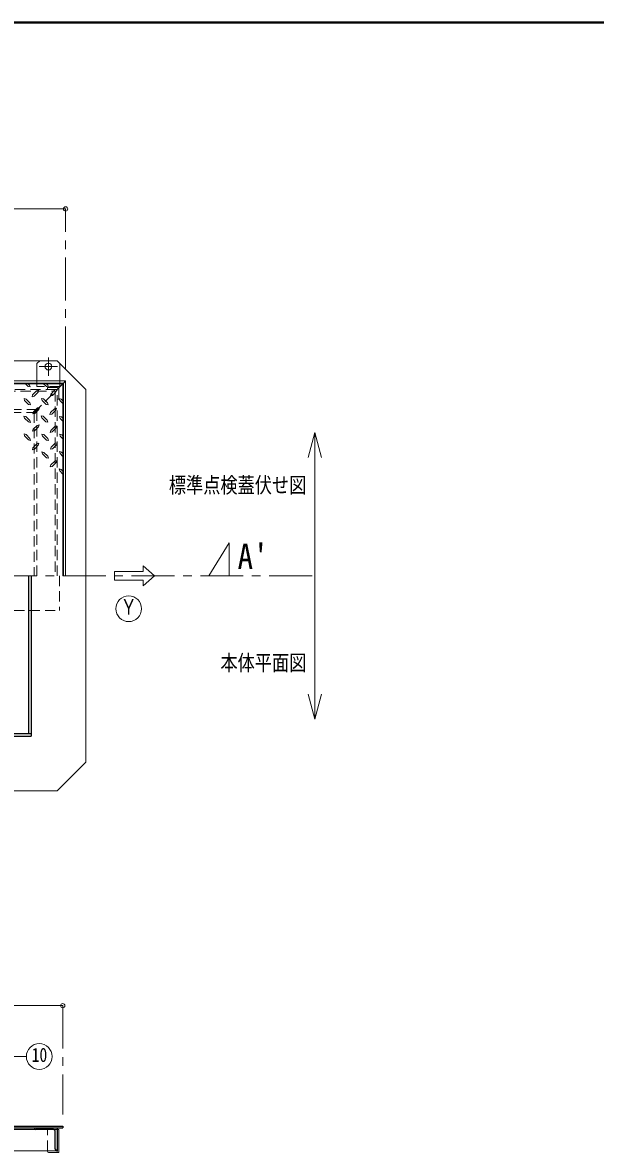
# Model space of a CAD drawing. Units: millimetres at full size, sheet at 1:15; details may follow other scales. Extents: x -3171 to 2904, y -2098 to 2117.
# Drawn here: x -1193 to -194, y 146 to 2117 of the extents above; entities that cross this region are included whole.
import ezdxf
from ezdxf.enums import TextEntityAlignment as Align

# ---------------------------------------------------------------- set-up
doc = ezdxf.new("R2010")
doc.units = ezdxf.units.MM
doc.header["$LTSCALE"] = 15
doc.header["$PDMODE"] = 32
doc.header["$PDSIZE"] = 7.5
doc.linetypes.add('CHAIN1', pattern=[8, 5, -1, 1, -1])
doc.linetypes.add('DASHED1', pattern=[1.8, 1.2, -0.6])
doc.layers.add('0-0_ﾚｲﾔ1', color=4, linetype='Continuous', lineweight=9)
doc.styles.add('ＭＳ ゴシック', font='')
doc.styles.get('ＭＳ ゴシック').set_extended_font_data('MS Gothic')

msp = doc.modelspace()

# ---------------------------------------------------------------- linework, layer by layer
at = {"layer": '0-0_ﾚｲﾔ1', "color": 1, "lineweight": 40}
msp.add_line((2904.12, 2117.05), (-3170.88, 2117.05), dxfattribs=at)
at = {"layer": '0-0_ﾚｲﾔ1'}
for p, q in [((-1118.38, 1792.05), (-2298.38, 1792.05)), ((-2283.38, 1527.05), (-1133.38, 1527.05)), ((-1163.38, 1527.05), (-1168.38, 1522.05)), ((-1168.38, 1522.05), (-1168.38, 1492.05)), ((-1083.38, 1477.05), (-1133.38, 1527.05)), ((-1128.38, 1522.05), (-1128.38, 1492.05)), ((-1188.55, 1487.05), (-1183.92, 1482.23)), ((-1180.42, 1481.36), (-1183.92, 1482.23)), ((-1183.59, 1487.05), (-1181.3, 1484.75)), ((-1181.3, 1484.75), (-1180.42, 1481.36)), ((-1156.91, 1487.05), (-1151.98, 1482.12)), ((-1148.48, 1481.14), (-1151.98, 1482.12)), ((-1151.87, 1487.05), (-1149.47, 1484.64)), ((-1149.47, 1484.64), (-1148.48, 1481.14)), ((-1122.38, 1488.05), (-1123.38, 1487.05)), ((-1187.53, 1460.36), (-1191.03, 1461.23)), ((-1190.05, 1457.73), (-1191.03, 1461.23)), ((-1187.53, 1460.36), (-1180.64, 1453.47)), ((-1175.94, 1467.69), (-1176.81, 1464.3)), ((-1173.31, 1465.17), (-1176.81, 1464.3)), ((-1175.94, 1467.69), (-1168.94, 1474.69)), ((-1173.31, 1465.17), (-1166.42, 1472.06)), ((-1168.94, 1474.69), (-1165.55, 1475.56)), ((-1165.55, 1475.56), (-1166.42, 1472.06)), ((-1159.53, 1457.95), (-1160.52, 1461.45)), ((-1157.02, 1460.47), (-1160.52, 1461.45)), ((-1157.02, 1460.47), (-1150.12, 1453.58)), ((-1144.11, 1469.11), (-1145.09, 1465.72)), ((-1141.59, 1466.59), (-1145.09, 1465.72)), ((-1144.11, 1469.11), (-1137.22, 1476.11)), ((-1141.59, 1466.59), (-1134.7, 1473.48)), ((-1137.22, 1476.11), (-1133.72, 1476.98)), ((-1133.72, 1476.98), (-1134.7, 1473.48)), ((-1126.17, 1460.36), (-1129.67, 1461.23)), ((-1128.69, 1457.73), (-1129.67, 1461.23)), ((-1126.17, 1460.36), (-1123.38, 1457.17)), ((-1083.38, 1477.05), (-1083.38, 1152.05)), ((-1190.05, 1457.73), (-1183.27, 1450.95)), ((-1179.77, 1449.97), (-1183.27, 1450.95)), ((-1180.64, 1453.47), (-1179.77, 1449.97)), ((-1174.52, 1437.83), (-1167.62, 1444.83)), ((-1171.89, 1435.31), (-1165.11, 1442.2)), ((-1167.62, 1444.83), (-1164.12, 1445.7)), ((-1164.12, 1445.7), (-1165.11, 1442.2)), ((-1159.53, 1457.95), (-1152.64, 1451.06)), ((-1149.14, 1450.19), (-1152.64, 1451.06)), ((-1150.12, 1453.58), (-1149.14, 1450.19)), ((-1144.77, 1436.62), (-1137.87, 1443.51)), ((-1142.25, 1434.11), (-1135.36, 1441)), ((-1128.69, 1457.73), (-1123.38, 1452.43)), ((-1187.75, 1429.73), (-1191.25, 1430.72)), ((-1190.27, 1427.22), (-1191.25, 1430.72)), ((-1190.27, 1427.22), (-1183.37, 1420.33)), ((-1187.75, 1429.73), (-1180.86, 1422.84)), ((-1179.87, 1419.34), (-1183.37, 1420.33)), ((-1180.86, 1422.84), (-1179.87, 1419.34)), ((-1174.52, 1437.83), (-1175.39, 1434.44)), ((-1171.89, 1435.31), (-1175.39, 1434.44)), ((-1157.45, 1430.17), (-1160.84, 1431.15)), ((-1159.97, 1427.65), (-1160.84, 1431.15)), ((-1159.97, 1427.65), (-1153.08, 1420.76)), ((-1157.45, 1430.17), (-1150.45, 1423.28)), ((-1149.58, 1419.78), (-1153.08, 1420.76)), ((-1150.45, 1423.28), (-1149.58, 1419.78)), ((-1144.77, 1436.62), (-1145.75, 1433.12)), ((-1142.25, 1434.11), (-1145.75, 1433.12)), ((-1125.52, 1429.08), (-1129.02, 1429.95)), ((-1128.03, 1426.45), (-1129.02, 1429.95)), ((-1128.03, 1426.45), (-1123.38, 1421.8)), ((-1125.52, 1429.08), (-1123.38, 1426.94)), ((-1190.05, 1395.94), (-1191.03, 1399.44)), ((-1187.53, 1398.45), (-1191.03, 1399.44)), ((-1174.95, 1407.53), (-1175.94, 1404.03)), ((-1172.44, 1405.01), (-1175.94, 1404.03)), ((-1174.95, 1407.53), (-1168.06, 1414.42)), ((-1172.44, 1405.01), (-1165.55, 1411.9)), ((-1144.33, 1405.56), (-1145.2, 1402.17)), ((-1141.7, 1403.05), (-1145.2, 1402.17)), ((-1144.33, 1405.56), (-1137.44, 1412.56)), ((-1141.7, 1403.05), (-1134.92, 1409.94)), ((-1137.44, 1412.56), (-1133.94, 1413.44)), ((-1133.94, 1413.44), (-1134.92, 1409.94)), ((-1190.05, 1395.94), (-1183.27, 1389.05)), ((-1187.53, 1398.45), (-1180.64, 1391.56)), ((-1179.77, 1388.06), (-1183.27, 1389.05)), ((-1180.64, 1391.56), (-1179.77, 1388.06)), ((-1175.5, 1375.48), (-1168.61, 1382.37)), ((-1172.98, 1372.97), (-1166.09, 1379.86)), ((-1156.36, 1398.34), (-1159.75, 1399.22)), ((-1158.87, 1395.72), (-1159.75, 1399.22)), ((-1158.87, 1395.72), (-1151.98, 1388.83)), ((-1156.36, 1398.34), (-1149.36, 1391.34)), ((-1148.48, 1387.95), (-1151.98, 1388.83)), ((-1149.36, 1391.34), (-1148.48, 1387.95)), ((-1143.67, 1376.14), (-1136.78, 1383.14)), ((-1141.05, 1373.62), (-1134.27, 1380.51)), ((-1136.78, 1383.14), (-1133.28, 1384.01)), ((-1133.28, 1384.01), (-1134.27, 1380.51)), ((-1127.7, 1395.39), (-1128.58, 1398.89)), ((-1125.08, 1398.01), (-1128.58, 1398.89)), ((-1127.7, 1395.39), (-1123.38, 1391.07)), ((-1125.08, 1398.01), (-1123.38, 1396.32)), ((-1175.5, 1375.48), (-1176.48, 1371.98)), ((-1172.98, 1372.97), (-1176.48, 1371.98)), ((-1156.36, 1367.28), (-1159.86, 1368.15)), ((-1158.87, 1364.65), (-1159.86, 1368.15)), ((-1158.87, 1364.65), (-1151.98, 1357.87)), ((-1156.36, 1367.28), (-1149.47, 1360.39)), ((-1149.47, 1360.39), (-1148.48, 1356.89)), ((-1143.67, 1376.14), (-1144.55, 1372.75)), ((-1141.05, 1373.62), (-1144.55, 1372.75)), ((-1128.14, 1365.09), (-1129.12, 1368.59)), ((-1125.62, 1367.72), (-1129.12, 1368.59)), ((-1128.14, 1365.09), (-1123.38, 1360.14)), ((-1125.62, 1367.72), (-1123.38, 1365.48)), ((-1148.48, 1356.89), (-1151.98, 1357.87)), ((-1144.33, 1345.3), (-1145.2, 1341.8)), ((-1141.7, 1342.78), (-1145.2, 1341.8)), ((-1144.33, 1345.3), (-1137.44, 1352.19)), ((-1141.7, 1342.78), (-1134.92, 1349.67)), ((-1137.44, 1352.19), (-1133.94, 1353.17)), ((-1133.94, 1353.17), (-1134.92, 1349.67)), ((-1128.69, 1334.8), (-1129.67, 1338.3)), ((-1126.17, 1337.42), (-1129.67, 1338.3)), ((-1128.69, 1334.8), (-1123.38, 1329.28)), ((-1126.17, 1337.42), (-1123.38, 1334.63)), ((-1123.38, 402.05), (-1708.38, 402.05)), ((-1347.38, 185.85), (-1170.38, 185.85)), ((-1685.88, 148.85), (-1133.38, 148.85)), ((-1150.18, 148.05), (-1150.18, 148.85)), ((-1148.18, 146.05), (-1133.38, 146.05))]:
    msp.add_line(p, q, dxfattribs=at)
at = {"layer": '0-0_ﾚｲﾔ1', "linetype": 'CHAIN1'}
for p, q in [((-1118.38, 1512.05), (-1118.38, 1792.05)), ((-1148.38, 1533.05), (-1148.38, 1501.05)), ((-1164.38, 1517.05), (-1132.38, 1517.05)), ((-868.38, 1152.05), (-833.38, 1209.55)), ((-833.38, 1152.05), (-833.38, 1209.55)), ((-2683.38, 1152.05), (-683.38, 1152.05)), ((-1123.38, 402.05), (-1123.38, 212.05))]:
    msp.add_line(p, q, dxfattribs=at)
at = {"layer": '0-0_ﾚｲﾔ1', "color": 7, "lineweight": 18}
for p, q in [((-1118.38, 1492.05), (-2298.38, 1492.05)), ((-1122.38, 1488.05), (-2294.38, 1488.05)), ((-1122.38, 1488.05), (-1118.38, 1492.05)), ((-1122.38, 1488.05), (-1122.38, 1152.05)), ((-1118.38, 1492.05), (-1118.38, 1152.05)), ((-683.38, 1402.05), (-695.03, 1358.58)), ((-683.38, 1402.05), (-671.74, 1358.58)), ((-683.38, 1402.05), (-683.38, 902.05)), ((-983.38, 1169.55), (-983.38, 1159.55)), ((-963.38, 1152.05), (-983.38, 1169.55)), ((-1083.38, 1152.05), (-1083.38, 827.05)), ((-1033.38, 1159.55), (-1033.38, 1144.55)), ((-983.38, 1159.55), (-1033.38, 1159.55)), ((-983.38, 1144.55), (-1033.38, 1144.55)), ((-963.38, 1152.05), (-983.38, 1134.55)), ((-983.38, 1144.55), (-983.38, 1134.55)), ((-683.38, 902.05), (-695.03, 945.51)), ((-683.38, 902.05), (-671.74, 945.51)), ((-1133.38, 777.05), (-1083.38, 827.05)), ((-1133.38, 777.05), (-2283.38, 777.05)), ((-1236.02, 313.28), (-1186.87, 313.28)), ((-1133.38, 186.05), (-1130.18, 186.05)), ((-1130.18, 186.05), (-1130.18, 146.05)), ((-1133.38, 148.85), (-1133.38, 146.05)), ((-1133.38, 146.05), (-1130.18, 146.05))]:
    msp.add_line(p, q, dxfattribs=at)
at = {"layer": '0-0_ﾚｲﾔ1', "color": 5, "lineweight": 25}
for p, q in [((-1123.38, 1487.05), (-2293.38, 1487.05)), ((-1123.38, 1487.05), (-1123.38, 1152.05)), ((-1183.38, 1152.05), (-1183.38, 877.05)), ((-1178.38, 1152.05), (-1178.38, 872.05)), ((-2238.38, 877.05), (-1178.38, 877.05)), ((-2238.38, 872.05), (-1178.38, 872.05)), ((-1358.88, 192.05), (-1123.38, 192.05)), ((-1358.88, 188.85), (-1123.38, 188.85)), ((-1139.38, 185.85), (-1170.38, 185.85)), ((-1136.38, 151.85), (-1136.38, 182.85)), ((-1133.38, 188.85), (-1133.38, 148.85)), ((-1123.38, 192.05), (-1123.38, 188.85))]:
    msp.add_line(p, q, dxfattribs=at)
at = {"layer": '0-0_ﾚｲﾔ1', "linetype": 'DASHED1'}
for p, q in [((-1168.38, 1492.05), (-1168.38, 1482.05)), ((-1128.38, 1482.05), (-1168.38, 1482.05)), ((-1150.18, 1480.25), (-1150.18, 1477.05)), ((-1133.38, 1480.25), (-1150.18, 1480.25)), ((-1133.85, 1476.58), (-1123.38, 1487.05)), ((-1128.38, 1492.05), (-1128.38, 1482.05)), ((-1682.88, 1474.05), (-1136.38, 1474.05)), ((-1136.38, 1474.05), (-1136.38, 1152.05)), ((-1133.38, 1460.25), (-1130.18, 1460.25)), ((-1130.18, 1477.05), (-1130.18, 1460.25)), ((-1168.38, 1442.05), (-2248.38, 1442.05)), ((-1168.38, 1152.05), (-1168.38, 1442.05)), ((-1129.38, 1152.05), (-1129.38, 1091.55)), ((-1208.38, 1091.55), (-1129.38, 1091.55)), ((-1150.18, 186.05), (-1133.38, 186.05)), ((-1150.18, 148.85), (-1150.18, 186.05))]:
    msp.add_line(p, q, dxfattribs=at)
at = {"layer": '0-0_ﾚｲﾔ1', "color": 7, "linetype": 'DASHED1', "lineweight": 18}
for p, q in [((-1134.98, 1477.05), (-1684.28, 1477.05)), ((-1173.38, 1437.05), (-1133.85, 1476.58)), ((-1133.38, 1152.05), (-1133.38, 1475.45)), ((-1645.88, 1437.05), (-1173.38, 1437.05)), ((-1173.38, 1437.05), (-1173.38, 1152.05))]:
    msp.add_line(p, q, dxfattribs=at)
at = {"layer": '0-0_ﾚｲﾔ1'}
for points in [[(-1137.87, 1443.51), (-1134.48, 1444.5), (-1135.36, 1441)], [(-1168.06, 1414.42), (-1164.56, 1415.3), (-1165.55, 1411.9)], [(-1168.61, 1382.37), (-1165.11, 1383.25), (-1166.09, 1379.86)]]:
    msp.add_lwpolyline(points, dxfattribs=at)
msp.add_circle((-1148.38, 1517.05), 6, dxfattribs=at)
at = {"layer": '0-0_ﾚｲﾔ1', "color": 7, "lineweight": 18}
for centre in [(-1008.38, 1094.55), (-1164.37, 313.28)]:
    msp.add_circle(centre, 22.5, dxfattribs=at)
at = {"layer": '0-0_ﾚｲﾔ1', "linetype": 'DASHED1'}
msp.add_arc((-1133.38, 1477.05), 3.2, 0, 90, dxfattribs=at)
at = {"layer": '0-0_ﾚｲﾔ1', "color": 7, "linetype": 'DASHED1', "lineweight": 18}
msp.add_arc((-1134.98, 1475.45), 1.6, 0, 90, dxfattribs=at)
at = {"layer": '0-0_ﾚｲﾔ1', "color": 5, "lineweight": 25}
for centre, start, end in [((-1170.38, 188.85), 180, 270), ((-1139.38, 182.85), 0, 90), ((-1133.38, 151.85), 180, 270)]:
    msp.add_arc(centre, 3, start, end, dxfattribs=at)
at = {"layer": '0-0_ﾚｲﾔ1'}
msp.add_arc((-1148.18, 148.05), 2, 180, 270, dxfattribs=at)
at = {"layer": '0-0_ﾚｲﾔ1', "color": 1}
for p in [(-1118.38, 1792.05), (-1123.38, 402.05)]:
    msp.add_point(p, dxfattribs=at)

# ---------------------------------------------------------------- texts
at = {"layer": '0-0_ﾚｲﾔ1', "color": 7, "style": 'ＭＳ ゴシック'}
for s, height, width, p in [('標準点検蓋伏せ図', 27.49, 0.8, (-938.38, 1288.3)), ("A'", 43.99, 0.9, (-818.38, 1150.8)), ('Ｙ', 27.49, 0.8, (-1023.38, 1075.8)), ('本体平面図', 27.49, 0.8, (-848.38, 978.3)), ('10', 24.74, 0.8, (-1177.49, 296.41))]:
    msp.add_text(s, height=height, dxfattribs=dict(at, width=width)).set_placement(p, align=Align.BOTTOM_LEFT)

doc.saveas('drawing.dxf')
